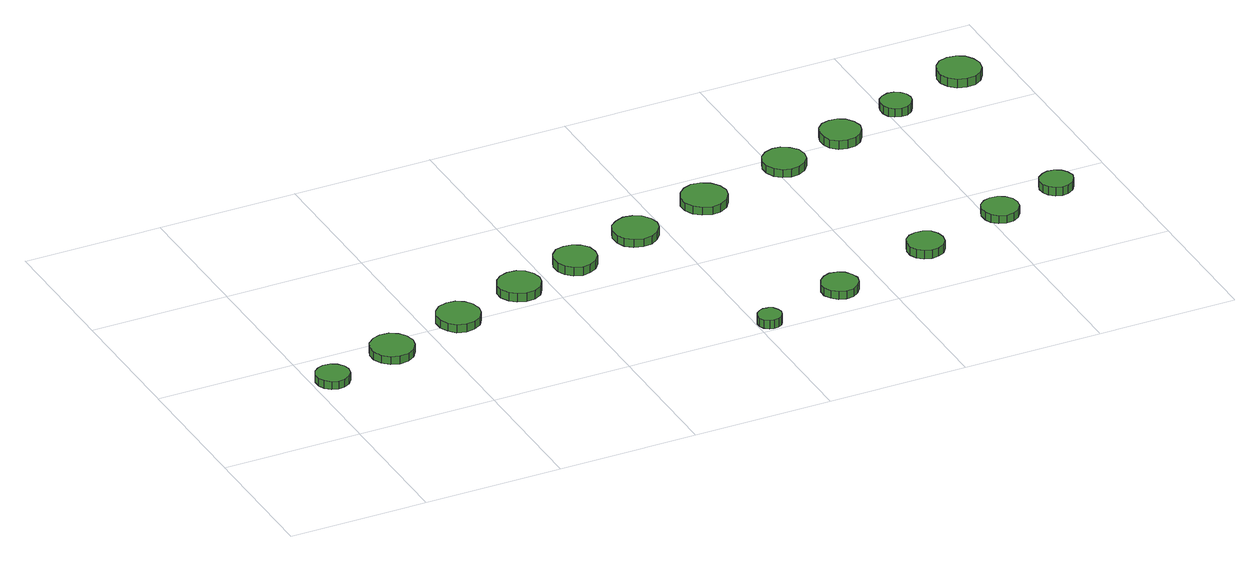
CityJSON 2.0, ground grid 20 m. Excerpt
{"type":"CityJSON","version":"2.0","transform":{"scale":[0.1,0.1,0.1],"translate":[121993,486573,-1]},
"CityObjects":{
"tree1":{"type":"SolitaryVegetationObject","attributes":{"function":"something"},"geometry":[{"type":"MultiSurface","lod":"1","boundaries":[[[0,1,2,3,4,5,6,7,8,9,10,11,12,13,14]],[[15,16,17,18,19,20,21,22,23,24,25,26,27,28,29]],[[0,29,28,1]],[[1,28,27,2]],[[2,27,26,3]],[[3,26,25,4]],[[4,25,24,5]],[[5,24,23,6]],[[6,23,22,7]],[[7,22,21,8]],[[8,21,20,9]],[[9,20,19,10]],[[10,19,18,11]],[[11,18,17,12]],[[12,17,16,13]],[[13,16,15,14]],[[14,15,29,0]]]}]},
"tree2":{"type":"SolitaryVegetationObject","attributes":{"function":"something"},"geometry":[{"type":"MultiSurface","lod":"1","boundaries":[[[30,31,32,33,34,35,36,37,38,39,40,41,42,43,44]],[[45,46,47,48,49,50,51,52,53,54,55,56,57,58,59]],[[30,59,58,31]],[[31,58,57,32]],[[32,57,56,33]],[[33,56,55,34]],[[34,55,54,35]],[[35,54,53,36]],[[36,53,52,37]],[[37,52,51,38]],[[38,51,50,39]],[[39,50,49,40]],[[40,49,48,41]],[[41,48,47,42]],[[42,47,46,43]],[[43,46,45,44]],[[44,45,59,30]]]}]},
"tree3":{"type":"SolitaryVegetationObject","attributes":{"function":"something"},"geometry":[{"type":"MultiSurface","lod":"1","boundaries":[[[60,61,62,63,64,65,66,67,68,69,70,71,72,73,74]],[[75,76,77,78,79,80,81,82,83,84,85,86,87,88,89]],[[60,89,88,61]],[[61,88,87,62]],[[62,87,86,63]],[[63,86,85,64]],[[64,85,84,65]],[[65,84,83,66]],[[66,83,82,67]],[[67,82,81,68]],[[68,81,80,69]],[[69,80,79,70]],[[70,79,78,71]],[[71,78,77,72]],[[72,77,76,73]],[[73,76,75,74]],[[74,75,89,60]]]}]},
"tree4":{"type":"SolitaryVegetationObject","attributes":{"function":"something"},"geometry":[{"type":"MultiSurface","lod":"1","boundaries":[[[90,91,92,93,94,95,96,97,98,99,100,101,102,103,104]],[[105,106,107,108,109,110,111,112,113,114,115,116,117,118,119]],[[90,119,118,91]],[[91,118,117,92]],[[92,117,116,93]],[[93,116,115,94]],[[94,115,114,95]],[[95,114,113,96]],[[96,113,112,97]],[[97,112,111,98]],[[98,111,110,99]],[[99,110,109,100]],[[100,109,108,101]],[[101,108,107,102]],[[102,107,106,103]],[[103,106,105,104]],[[104,105,119,90]]]}]},
"tree5":{"type":"SolitaryVegetationObject","attributes":{"function":"something"},"geometry":[{"type":"MultiSurface","lod":"1","boundaries":[[[120,121,122,123,124,125,126,127,128,129,130,131,132,133,134]],[[135,136,137,138,139,140,141,142,143,144,145,146,147,148,149]],[[120,149,148,121]],[[121,148,147,122]],[[122,147,146,123]],[[123,146,145,124]],[[124,145,144,125]],[[125,144,143,126]],[[126,143,142,127]],[[127,142,141,128]],[[128,141,140,129]],[[129,140,139,130]],[[130,139,138,131]],[[131,138,137,132]],[[132,137,136,133]],[[133,136,135,134]],[[134,135,149,120]]]}]},
"tree6":{"type":"SolitaryVegetationObject","attributes":{"function":"something"},"geometry":[{"type":"MultiSurface","lod":"1","boundaries":[[[150,151,152,153,154,155,156,157,158,159,160,161,162,163,164]],[[165,166,167,168,169,170,171,172,173,174,175,176,177,178,179]],[[150,179,178,151]],[[151,178,177,152]],[[152,177,176,153]],[[153,176,175,154]],[[154,175,174,155]],[[155,174,173,156]],[[156,173,172,157]],[[157,172,171,158]],[[158,171,170,159]],[[159,170,169,160]],[[160,169,168,161]],[[161,168,167,162]],[[162,167,166,163]],[[163,166,165,164]],[[164,165,179,150]]]}]},
"tree7":{"type":"SolitaryVegetationObject","attributes":{"function":"something"},"geometry":[{"type":"MultiSurface","lod":"1","boundaries":[[[180,181,182,183,184,185,186,187,188,189,190,191,192,193,194]],[[195,196,197,198,199,200,201,202,203,204,205,206,207,208,209]],[[180,209,208,181]],[[181,208,207,182]],[[182,207,206,183]],[[183,206,205,184]],[[184,205,204,185]],[[185,204,203,186]],[[186,203,202,187]],[[187,202,201,188]],[[188,201,200,189]],[[189,200,199,190]],[[190,199,198,191]],[[191,198,197,192]],[[192,197,196,193]],[[193,196,195,194]],[[194,195,209,180]]]}]},
"tree8":{"type":"SolitaryVegetationObject","attributes":{"function":"something"},"geometry":[{"type":"MultiSurface","lod":"1","boundaries":[[[210,211,212,213,214,215,216,217,218,219,220,221,222,223,224]],[[225,226,227,228,229,230,231,232,233,234,235,236,237,238,239]],[[210,239,238,211]],[[211,238,237,212]],[[212,237,236,213]],[[213,236,235,214]],[[214,235,234,215]],[[215,234,233,216]],[[216,233,232,217]],[[217,232,231,218]],[[218,231,230,219]],[[219,230,229,220]],[[220,229,228,221]],[[221,228,227,222]],[[222,227,226,223]],[[223,226,225,224]],[[224,225,239,210]]]}]},
"tree9":{"type":"SolitaryVegetationObject","attributes":{"function":"something"},"geometry":[{"type":"MultiSurface","lod":"1","boundaries":[[[240,241,242,243,244,245,246,247,248,249,250,251,252,253,254]],[[255,256,257,258,259,260,261,262,263,264,265,266,267,268,269]],[[240,269,268,241]],[[241,268,267,242]],[[242,267,266,243]],[[243,266,265,244]],[[244,265,264,245]],[[245,264,263,246]],[[246,263,262,247]],[[247,262,261,248]],[[248,261,260,249]],[[249,260,259,250]],[[250,259,258,251]],[[251,258,257,252]],[[252,257,256,253]],[[253,256,255,254]],[[254,255,269,240]]]}]},
"tree10":{"type":"SolitaryVegetationObject","attributes":{"function":"something"},"geometry":[{"type":"MultiSurface","lod":"1","boundaries":[[[270,271,272,273,274,275,276,277,278,279,280,281,282,283,284]],[[285,286,287,288,289,290,291,292,293,294,295,296,297,298,299]],[[270,299,298,271]],[[271,298,297,272]],[[272,297,296,273]],[[273,296,295,274]],[[274,295,294,275]],[[275,294,293,276]],[[276,293,292,277]],[[277,292,291,278]],[[278,291,290,279]],[[279,290,289,280]],[[280,289,288,281]],[[281,288,287,282]],[[282,287,286,283]],[[283,286,285,284]],[[284,285,299,270]]]}]},
"tree11":{"type":"SolitaryVegetationObject","attributes":{"function":"something"},"geometry":[{"type":"MultiSurface","lod":"1","boundaries":[[[300,301,302,303,304,305,306,307,308,309,310,311,312,313,314]],[[315,316,317,318,319,320,321,322,323,324,325,326,327,328,329]],[[300,329,328,301]],[[301,328,327,302]],[[302,327,326,303]],[[303,326,325,304]],[[304,325,324,305]],[[305,324,323,306]],[[306,323,322,307]],[[307,322,321,308]],[[308,321,320,309]],[[309,320,319,310]],[[310,319,318,311]],[[311,318,317,312]],[[312,317,316,313]],[[313,316,315,314]],[[314,315,329,300]]]}]},
"tree12":{"type":"SolitaryVegetationObject","attributes":{"function":"something"},"geometry":[{"type":"MultiSurface","lod":"1","boundaries":[[[330,331,332,333,334,335,336,337,338,339,340,341,342,343,344]],[[345,346,347,348,349,350,351,352,353,354,355,356,357,358,359]],[[330,359,358,331]],[[331,358,357,332]],[[332,357,356,333]],[[333,356,355,334]],[[334,355,354,335]],[[335,354,353,336]],[[336,353,352,337]],[[337,352,351,338]],[[338,351,350,339]],[[339,350,349,340]],[[340,349,348,341]],[[341,348,347,342]],[[342,347,346,343]],[[343,346,345,344]],[[344,345,359,330]]]}]},
"tree13":{"type":"SolitaryVegetationObject","attributes":{"function":"something"},"geometry":[{"type":"MultiSurface","lod":"1","boundaries":[[[360,361,362,363,364,365,366,367,368,369,370,371,372,373,374]],[[375,376,377,378,379,380,381,382,383,384,385,386,387,388,389]],[[360,389,388,361]],[[361,388,387,362]],[[362,387,386,363]],[[363,386,385,364]],[[364,385,384,365]],[[365,384,383,366]],[[366,383,382,367]],[[367,382,381,368]],[[368,381,380,369]],[[369,380,379,370]],[[370,379,378,371]],[[371,378,377,372]],[[372,377,376,373]],[[373,376,375,374]],[[374,375,389,360]]]}]},
"tree14":{"type":"SolitaryVegetationObject","attributes":{"function":"something"},"geometry":[{"type":"MultiSurface","lod":"1","boundaries":[[[390,391,392,393,394,395,396,397,398,399,400,401,402,403,404]],[[405,406,407,408,409,410,411,412,413,414,415,416,417,418,419]],[[390,419,418,391]],[[391,418,417,392]],[[392,417,416,393]],[[393,416,415,394]],[[394,415,414,395]],[[395,414,413,396]],[[396,413,412,397]],[[397,412,411,398]],[[398,411,410,399]],[[399,410,409,400]],[[400,409,408,401]],[[401,408,407,402]],[[402,407,406,403]],[[403,406,405,404]],[[404,405,419,390]]]}]},
"tree15":{"type":"SolitaryVegetationObject","attributes":{"function":"something"},"geometry":[{"type":"MultiSurface","lod":"1","boundaries":[[[420,421,422,423,424,425,426,427,428,429,430,431,432,433,434]],[[435,436,437,438,439,440,441,442,443,444,445,446,447,448,449]],[[420,449,448,421]],[[421,448,447,422]],[[422,447,446,423]],[[423,446,445,424]],[[424,445,444,425]],[[425,444,443,426]],[[426,443,442,427]],[[427,442,441,428]],[[428,441,440,429]],[[429,440,439,430]],[[430,439,438,431]],[[431,438,437,432]],[[432,437,436,433]],[[433,436,435,434]],[[434,435,449,420]]]}]},
"tree16":{"type":"SolitaryVegetationObject","attributes":{"function":"something"},"geometry":[{"type":"MultiSurface","lod":"1","boundaries":[[[450,451,452,453,454,455,456,457,458,459,460,461,462,463,464]],[[465,466,467,468,469,470,471,472,473,474,475,476,477,478,479]],[[450,479,478,451]],[[451,478,477,452]],[[452,477,476,453]],[[453,476,475,454]],[[454,475,474,455]],[[455,474,473,456]],[[456,473,472,457]],[[457,472,471,458]],[[458,471,470,459]],[[459,470,469,460]],[[460,469,468,461]],[[461,468,467,462]],[[462,467,466,463]],[[463,466,465,464]],[[464,465,479,450]]]}]}
},
"vertices":[
[54,141,17],[52,150,17],[46,158,17],[37,163,17],[27,164,17],[18,161,17],[11,155,17],[7,146,17],[7,136,17],[11,127,17],[18,120,17],[27,117,17],[37,118,17],[46,123,17],[52,131,17],[52,131,5],[46,123,5],[37,118,5],[27,117,5],[18,120,5],[11,127,5],[7,136,5],[7,146,5],[11,155,5],[18,161,5],[27,164,5],[37,163,5],[46,158,5],[52,150,5],[54,141,5],
[164,171,17],[161,184,17],[154,194,17],[143,201,17],[130,202,17],[118,198,17],[108,189,17],[103,178,17],[103,165,17],[108,153,17],[118,144,17],[130,140,17],[143,142,17],[154,148,17],[161,159,17],[161,159,5],[154,148,5],[143,142,5],[130,140,5],[118,144,5],[108,153,5],[103,165,5],[103,178,5],[108,189,5],[118,198,5],[130,202,5],[143,201,5],[154,194,5],[161,184,5],[164,171,5],
[280,207,17],[277,220,17],[270,230,17],[259,237,17],[246,238,17],[233,234,17],[224,225,17],[219,214,17],[219,201,17],[224,189,17],[233,180,17],[246,176,17],[259,178,17],[270,184,17],[277,195,17],[277,195,5],[270,184,5],[259,178,5],[246,176,5],[233,180,5],[224,189,5],[219,201,5],[219,214,5],[224,225,5],[233,234,5],[246,238,5],[259,237,5],[270,230,5],[277,220,5],[280,207,5],
[387,242,18],[384,254,18],[377,265,18],[366,271,18],[353,272,18],[341,268,18],[332,260,18],[326,248,18],[326,236,18],[332,224,18],[341,216,18],[353,212,18],[366,213,18],[377,219,18],[384,230,18],[384,230,5],[377,219,5],[366,213,5],[353,212,5],[341,216,5],[332,224,5],[326,236,5],[326,248,5],[332,260,5],[341,268,5],[353,272,5],[366,271,5],[377,265,5],[384,254,5],[387,242,5],
[483,270,18],[481,283,18],[473,293,18],[462,299,18],[450,300,18],[438,297,18],[429,288,18],[424,277,18],[424,264,18],[429,253,18],[438,244,18],[450,240,18],[462,242,18],[473,248,18],[481,258,18],[481,258,5],[473,248,5],[462,242,5],[450,240,5],[438,244,5],[429,253,5],[424,264,5],[424,277,5],[429,288,5],[438,297,5],[450,300,5],[462,299,5],[473,293,5],[481,283,5],[483,270,5],
[636,20,18],[634,27,18],[630,33,18],[624,36,18],[617,37,18],[611,35,18],[605,30,18],[602,24,18],[602,16,18],[605,10,18],[611,5,18],[617,3,18],[624,4,18],[630,7,18],[634,13,18],[634,13,5],[630,7,5],[624,4,5],[617,3,5],[611,5,5],[605,10,5],[602,16,5],[602,24,5],[605,30,5],[611,35,5],[617,37,5],[624,36,5],[630,33,5],[634,27,5],[636,20,5],
[591,303,17],[588,316,17],[580,327,17],[569,333,17],[556,335,17],[543,330,17],[533,322,17],[528,310,17],[528,296,17],[533,284,17],[543,276,17],[556,272,17],[569,273,17],[580,280,17],[588,290,17],[588,290,5],[580,280,5],[569,273,5],[556,272,5],[543,276,5],[533,284,5],[528,296,5],[528,310,5],[533,322,5],[543,330,5],[556,335,5],[569,333,5],[580,327,5],[588,316,5],[591,303,5],
[766,55,18],[763,65,18],[757,74,18],[748,79,18],[737,81,18],[727,77,18],[719,70,18],[714,60,18],[714,49,18],[719,40,18],[727,32,18],[737,29,18],[748,30,18],[757,36,18],[763,44,18],[763,44,6],[757,36,6],[748,30,6],[737,29,6],[727,32,6],[719,40,6],[714,49,6],[714,60,6],[719,70,6],[727,77,6],[737,81,6],[748,79,6],[757,74,6],[763,65,6],[766,55,6],
[711,339,17],[708,352,17],[700,363,17],[688,370,17],[675,372,17],[662,367,17],[652,358,17],[646,346,17],[646,332,17],[652,320,17],[662,311,17],[675,306,17],[688,308,17],[700,315,17],[708,326,17],[708,326,5],[700,315,5],[688,308,5],[675,306,5],[662,311,5],[652,320,5],[646,332,5],[646,346,5],[652,358,5],[662,367,5],[675,372,5],[688,370,5],[700,363,5],[708,352,5],[711,339,5],
[915,101,18],[913,111,18],[907,120,18],[897,125,18],[887,126,18],[876,123,18],[868,116,18],[864,106,18],[864,95,18],[868,85,18],[876,78,18],[887,75,18],[897,76,18],[907,81,18],[913,90,18],[913,90,5],[907,81,5],[897,76,5],[887,75,5],[876,78,5],[868,85,5],[864,95,5],[864,106,5],[868,116,5],[876,123,5],[887,126,5],[897,125,5],[907,120,5],[913,111,5],[915,101,5],
[846,378,17],[844,390,17],[836,400,17],[825,407,17],[813,408,17],[801,404,17],[792,396,17],[787,384,17],[787,372,17],[792,360,17],[801,352,17],[813,348,17],[825,350,17],[836,356,17],[844,366,17],[844,366,5],[836,356,5],[825,350,5],[813,348,5],[801,352,5],[792,360,5],[787,372,5],[787,384,5],[792,396,5],[801,404,5],[813,408,5],[825,407,5],[836,400,5],[844,390,5],[846,378,5],
[943,407,20],[940,419,20],[933,429,20],[923,435,20],[911,436,20],[899,433,20],[890,424,20],[886,413,20],[886,401,20],[890,390,20],[899,382,20],[911,379,20],[923,380,20],[933,386,20],[940,396,20],[940,396,7],[933,386,7],[923,380,7],[911,379,7],[899,382,7],[890,390,7],[886,401,7],[886,413,7],[890,424,7],[899,433,7],[911,436,7],[923,435,7],[933,429,7],[940,419,7],[943,407,7],
[1045,140,17],[1043,150,17],[1036,159,17],[1027,164,17],[1016,165,17],[1006,162,17],[998,155,17],[994,145,17],[994,134,17],[998,125,17],[1006,117,17],[1016,114,17],[1027,115,17],[1036,120,17],[1043,129,17],[1043,129,5],[1036,120,5],[1027,115,5],[1016,114,5],[1006,117,5],[998,125,5],[994,134,5],[994,145,5],[998,155,5],[1006,162,5],[1016,165,5],[1027,164,5],[1036,159,5],[1043,150,5],[1045,140,5],
[1034,439,23],[1032,448,23],[1027,455,23],[1019,460,23],[1010,461,23],[1001,458,23],[994,452,23],[991,444,23],[991,435,23],[994,426,23],[1001,420,23],[1010,417,23],[1019,418,23],[1027,423,23],[1032,430,23],[1032,430,10],[1027,423,10],[1019,418,10],[1010,417,10],[1001,420,10],[994,426,10],[991,435,10],[991,444,10],[994,452,10],[1001,458,10],[1010,461,10],[1019,460,10],[1027,455,10],[1032,448,10],[1034,439,10],
[1141,169,18],[1138,179,18],[1133,186,18],[1124,191,18],[1115,192,18],[1106,189,18],[1098,183,18],[1094,174,18],[1094,164,18],[1098,155,18],[1106,149,18],[1115,146,18],[1124,147,18],[1133,152,18],[1138,160,18],[1138,160,5],[1133,152,5],[1124,147,5],[1115,146,5],[1106,149,5],[1098,155,5],[1094,164,5],[1094,174,5],[1098,183,5],[1106,189,5],[1115,192,5],[1124,191,5],[1133,186,5],[1138,179,5],[1141,169,5],
[1153,473,27],[1150,485,27],[1143,496,27],[1132,502,27],[1119,504,27],[1106,500,27],[1097,491,27],[1092,479,27],[1092,466,27],[1097,455,27],[1106,446,27],[1119,442,27],[1132,443,27],[1143,450,27],[1150,460,27],[1150,460,14],[1143,450,14],[1132,443,14],[1119,442,14],[1106,446,14],[1097,455,14],[1092,466,14],[1092,479,14],[1097,491,14],[1106,500,14],[1119,504,14],[1132,502,14],[1143,496,14],[1150,485,14],[1153,473,14]
]}
